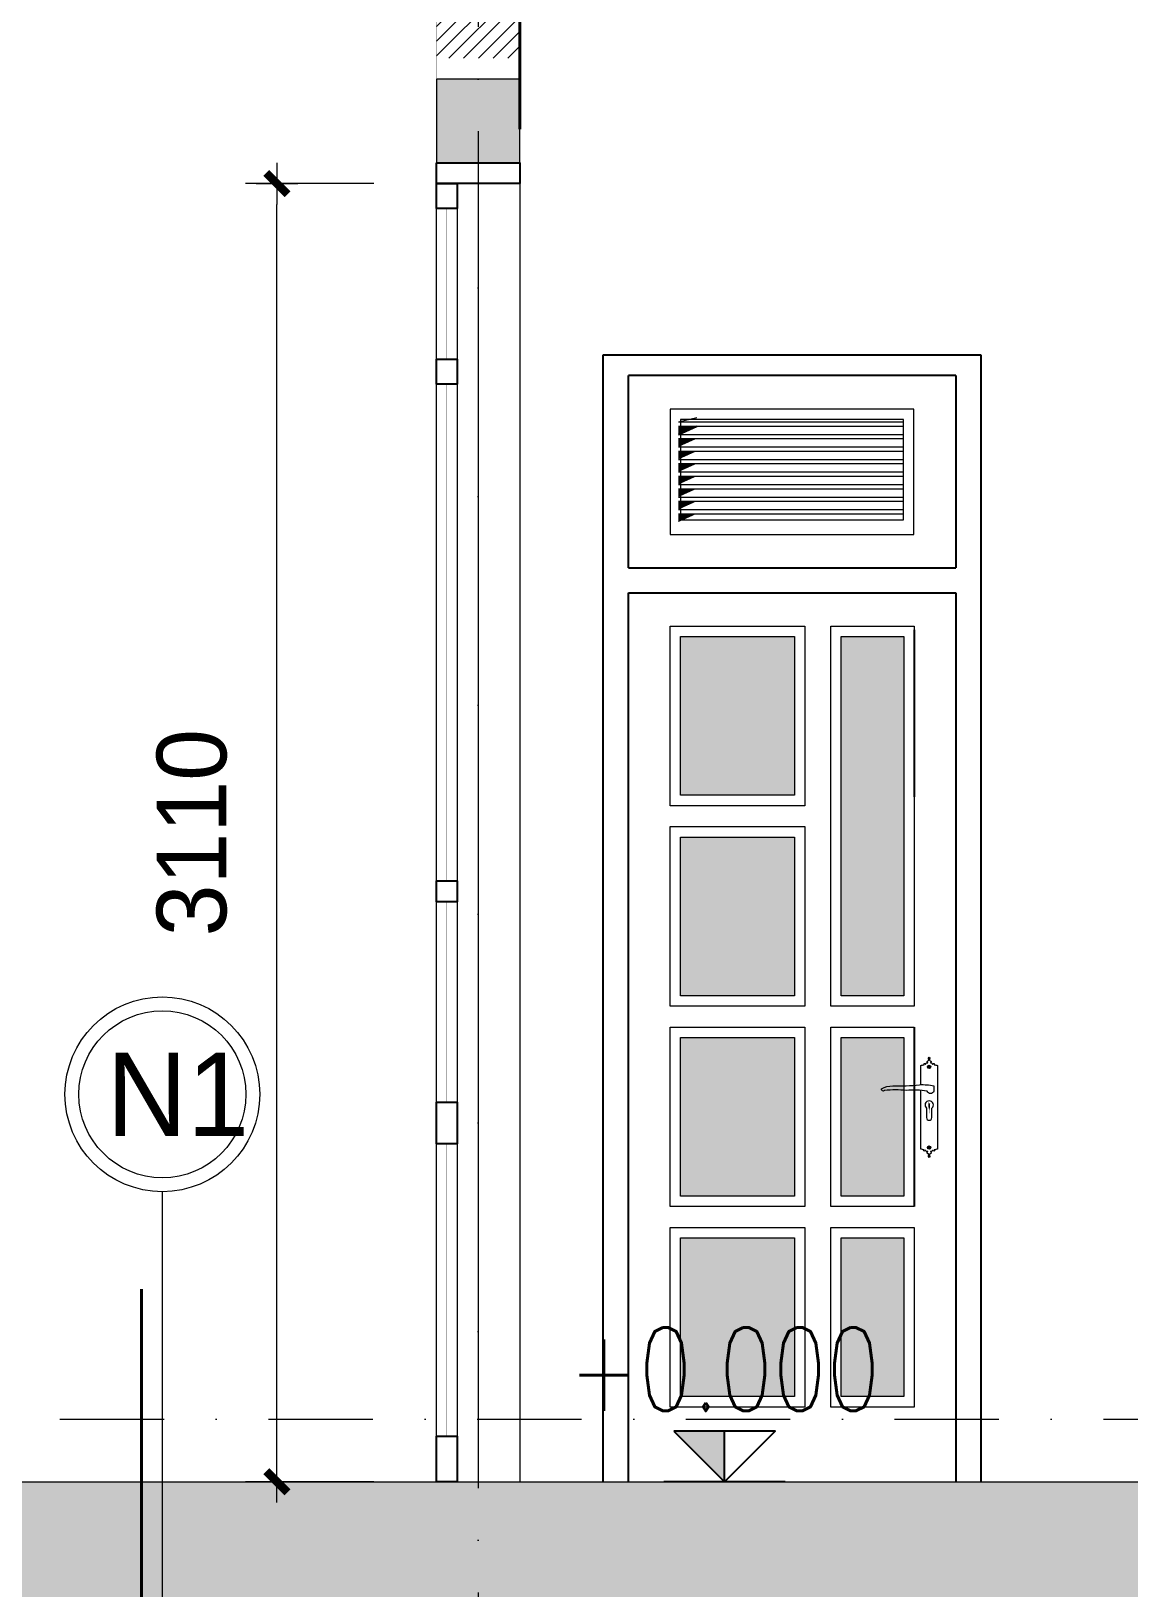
# Model space of a CAD drawing. Header units: millimetres. Extents: x 615730 to 2792744, y 139412 to 597571.
# Drawn here: x 1404442 to 1407072, y 290341 to 294070 of the extents above; entities that cross this region are included whole.
import ezdxf
from ezdxf.enums import TextEntityAlignment as Align

# ---------------------------------------------------------------- set-up
doc = ezdxf.new("R2010")
doc.units = ezdxf.units.MM
doc.header["$MEASUREMENT"] = 0
doc.header["$PDMODE"] = 34
doc.linetypes.add('DASHDOT', pattern=[1, 0.5, -0.25, 0, -0.25])
doc.layers.get('0').update_dxf_attribs({"lineweight": 5})
for name, color, linetype, lineweight in [('3', 7, 'Continuous', 18), ('5-020', 5, 'Continuous', 15), ('CAT', 11, 'Continuous', 40), ('HATCH', 42, 'Continuous', 5), ('KITCHEN', 4, 'Continuous', 20), ('KT', 148, 'Continuous', 18), ('NETNGOAITUONG', 1, 'Continuous', 40), ('thay', 7, 'Continuous', 15), ('TIM TRUC', 149, 'DASHDOT', 9), ('VLIEU', 250, 'Continuous', 9)]:
    doc.layers.add(name, color=color, linetype=linetype, lineweight=lineweight)
for name, color, linetype in [('8', 8, 'Continuous'), ('DA', 135, 'Continuous'), ('H', 252, 'Continuous'), ('LAYER1', 124, 'Continuous'), ('NET2', 5, 'Continuous'), ('noi that', 29, 'Continuous'), ('ROAN', 5, 'Continuous'), ('TEXT', 2, 'Continuous')]:
    doc.layers.add(name, color=color, linetype=linetype)
doc.styles.add('DIM', font='txt.shx', dxfattribs={"height": 120})
doc.styles.add('Ghi chu', font='')
doc.styles.add('VNI-AVO', font='vni-roms.shx')
doc.styles.get('Ghi chu').set_extended_font_data('.VnAvantH')
doc.dimstyles.new('1-50b', dxfattribs={"dimtxt": 167, "dimasz": 50, "dimexe": 75, "dimexo": 150, "dimgap": 120, "dimtad": 1, "dimdec": 0, "dimzin": 12, "dimtxsty": 'VNI-AVO', "dimblk": ']', "dimcen": 0, "dimdle": 50, "dimclrd": 252, "dimclre": 252, "dimclrt": 2, "dimadec": 0, "dimazin": 0, "dimtfac": 1, "dimtdec": 0, "dimtix": 1, "dimtmove": 2, "dimatfit": 0, "dimldrblk": 'OPEN90', "dimfxl": 1, "dimlwd": -1, "dimlwe": -1, "dimarcsym": 0})

# ---------------------------------------------------------------- blocks, each defined once
blk = doc.blocks.new('Ghi chu vat lieu')
blk.add_circle((0, 700), 300)
at = {"layer": 'HATCH'}
blk.add_circle((0, 700), 350, dxfattribs=at)
at = {"layer": 'thay'}
blk.add_line((0, 0), (0, 350), dxfattribs=at)
at = {"layer": 'TEXT', "style": 'Ghi chu', "width": 1.961742}
blk.add_attdef('TRUC', text='', height=300, dxfattribs=at).set_placement((-294.9, 550), (294.8, 550), align=Align.FIT)
blk = doc.blocks.new('Cao do mat dung')
at = {"layer": '8'}
blk.add_hatch(color=256, dxfattribs=at).paths.add_polyline_path([(125, 125), (0, 125), (0, 0)])
for p, q in [((0, 0), (0, 125)), ((-150, 0), (150, 0))]:
    blk.add_line(p, q)
blk.add_lwpolyline([(125, 125), (0, 0), (-125, 125)], close=True)
at = {"layer": 'TEXT', "style": 'DIM', "width": 0.75}
blk.add_attdef('%%P0.000', text='', height=180, dxfattribs=at).set_placement((0, 175), align=Align.CENTER)
blk = doc.blocks.new(']')
for p, q in [((0, 1), (0, -1)), ((1, 0), (-1, 0))]:
    blk.add_line(p, q)
at = {"color": 9, "const_width": 0.4}
blk.add_lwpolyline([(-0.509, -0.509), (0.509, 0.509)], dxfattribs=at)
blk = doc.blocks.new('*D2204')
at = {"layer": 'DEFPOINTS', "color": 0, "ltscale": 10, "transparency": 16777216}
for p in [(1405030.9, 293704.9), (1405413.2, 293704.9), (1405413.2, 290595)]:
    blk.add_point(p, dxfattribs=at)
at = {"layer": 'VLIEU', "color": 252, "ltscale": 10, "transparency": 16777216}
for p, q in [((1405263.2, 293704.9), (1404955.9, 293704.9)), ((1405030.9, 290645), (1405030.9, 293654.9)), ((1405263.2, 290595), (1404955.9, 290595))]:
    blk.add_line(p, q, dxfattribs=at)
at = {"layer": 'VLIEU', "color": 252, "ltscale": 10, "transparency": 16777216, "xscale": 50, "yscale": 50, "zscale": 50}
for p, rotation in [((1405030.9, 293704.9), 90), ((1405030.9, 290595), 270)]:
    blk.add_blockref(']', p, dxfattribs=dict(at, rotation=rotation))
at = {"layer": 'VLIEU', "color": 2, "ltscale": 10, "transparency": 16777216, "insert": (1404827.4, 292149.9), "char_height": 167, "attachment_point": 5, "rotation": 90, "style": 'VNI-AVO'}
blk.add_mtext('3110', dxfattribs=at)
blk = doc.blocks.new('_Open90')
at = {"color": 0, "linetype": 'ByBlock', "lineweight": -2}
for p, q in [((0, 0), (-1, 0)), ((-0.5, 0.5), (0, 0)), ((0, 0), (-0.5, -0.5))]:
    blk.add_line(p, q, dxfattribs=at)
blk = doc.blocks.new('KH')
for p, q in [((-8, 103), (-2, 103)), ((-4.9, 100), (-4.9, 105.9)), ((-8, -90.3), (-2, -90.3)), ((-4.9, -87.2), (-4.9, -93.2))]:
    blk.add_line(p, q)
for points, format in [([(-24.9, 60.5), (-24.9, 106.4, -0.071609), (-17.2, 108.3, 0.479125), (-18, 110.4, -0.235926), (-14.6, 111, 0.959415), (-12.5, 110.7, -0.383133), (-10.2, 112.7), (-8.1, 112.7), (-8.1, 113.4), (-9.3, 113.4, -0.653045), (-7.7, 117.5, 0.420902), (-6.1, 121.7, -0.384053), (-4.9, 126.4, -0.384053), (-3.8, 121.7, 0.420902), (-2.1, 117.5, -0.653045), (-0.5, 113.4), (-1.8, 113.4), (-1.8, 112.7), (0.3, 112.7, -0.383133), (2.6, 110.7, 0.959415), (4.8, 111, -0.235926), (8.1, 110.4, 0.479125), (7.4, 108.3, -0.071609), (15.1, 106.4), (15.1, -93.6, -0.071609), (7.4, -95.6, 0.479125), (8.1, -97.7, -0.235926), (4.8, -98.3, 0.959415), (2.6, -97.9, -0.383133), (0.3, -99.9), (-1.8, -99.9), (-1.8, -100.7), (-0.5, -100.7, -0.653045), (-2.1, -104.8, 0.420902), (-3.8, -109, -0.384053), (-4.9, -113.6, -0.384053), (-6.1, -109, 0.420902), (-7.7, -104.8, -0.653045), (-9.3, -100.7), (-8.1, -100.7), (-8.1, -99.9), (-10.2, -99.9, -0.383133), (-12.5, -97.9, 0.959415), (-14.6, -98.3, -0.235926), (-18, -97.7, 0.479125), (-17.2, -95.6, -0.071609), (-24.9, -93.6), (-24.9, 46.9)], "xyb"), ([(-4.8, 16.2, 6, 6, 0), (-4.8, 11.5, 4, 3, 0), (-4.8, 3.2, 1.8, 0.8, 0), (-4.8, -4.9, 1, 1.2, 0), (-4.8, -7.9, 1.2, 1.2, 0)], "xyseb")]:
    blk.add_lwpolyline(points, format=format)
blk.add_lwpolyline([(-9.5, 45, 0.067822), (-59.8, 46.7, 0.044011), (-111.6, 46.7, -0.789754), (-119.2, 50.9, -0.143435), (-92.2, 57.5, 0.029716), (-27.7, 60.3, -0.075751), (6.4, 57.7), (6.4, 44.8, -0.717442)], format="xyb", close=True)
for points in [[(-11.2, 4.2), (-11.2, -18.5)], [(1.6, -18.5), (1.6, 4.2)]]:
    blk.add_lwpolyline(points)
for centre in [(-4.9, 103), (-4.9, -90.3)]:
    blk.add_circle(centre, 3.92)
for centre, radius, start, end in [((-4.8, 11.8), 9.94, 309.9002, 230.0998), ((-4.8, -18.5), 6.38, 180, 0)]:
    blk.add_arc(centre, radius, start, end)

msp = doc.modelspace()

# ---------------------------------------------------------------- hatches: boundary and pattern name
at = {"layer": 'HATCH'}
for points in [[(1406037.3, 293124), (1405992.8, 293124), (1405992.8, 293104)], [(1406037.3, 293094), (1405992.8, 293094), (1405992.8, 293074)], [(1406037.3, 293064), (1405992.8, 293064), (1405992.8, 293044)], [(1406037.3, 293034), (1405992.8, 293034), (1405992.8, 293014)], [(1406037.3, 293004), (1405992.8, 293004), (1405992.8, 292984)], [(1406037.3, 292974), (1405992.8, 292974), (1405992.8, 292954)], [(1406037.3, 292944), (1405992.8, 292944), (1405992.8, 292924)], [(1406037.3, 292914), (1405992.8, 292914), (1405992.8, 292894)]]:
    msp.add_hatch(color=256, dxfattribs=at).paths.add_polyline_path(points)
at = {"layer": 'VLIEU', "ltscale": 10}
h = msp.add_hatch(dxfattribs=at)
h.set_pattern_fill('ANSI31', color=256, scale=200, style=0)
h.set_pattern_definition([(45, (736156.39, 2631.688), (-17.6776695, 17.6776695), [])])
edge = h.paths.add_edge_path()
edge.add_line((1405413.2, 295407.6), (1405413.2, 290605))
h.paths.add_polyline_path([(1405413.2, 294005), (1405613.2, 294005), (1405613.2, 296343.9), (1405413.2, 296343.9)])
msp.add_hatch(color=7, dxfattribs=at).paths.add_polyline_path([(1405613.2, 293755), (1405413.2, 293755), (1405413.2, 293955), (1405613.2, 293955)])
h = msp.add_hatch(color=253, dxfattribs=at)
h.set_gradient(color1=(173, 167, 159), color2=(173, 167, 159), one_color=1, tint=0.65)
h.paths.add_polyline_path([(1405997.9, 292619.6), (1406271.2, 292619.6), (1406271.2, 292239.4), (1405997.9, 292239.4)])
h.paths.add_polyline_path([(1406382.9, 292619.6), (1406532.9, 292619.6), (1406532.9, 291759.2), (1406382.9, 291759.2)])
h.paths.add_polyline_path([(1405997.9, 292139.4), (1406271.2, 292139.4), (1406271.2, 291759.2), (1405997.9, 291759.2)])
h.paths.add_polyline_path([(1405997.9, 291659.2), (1406271.2, 291659.2), (1406271.2, 291279.1), (1405997.9, 291279.1)])
h.paths.add_polyline_path([(1406382.9, 291659.2), (1406532.9, 291659.2), (1406532.9, 291279.1), (1406382.9, 291279.1)])
h.paths.add_polyline_path([(1405997.9, 291179.1), (1406271.2, 291179.1), (1406271.2, 290798.9), (1405997.9, 290798.9)])
h.paths.add_polyline_path([(1406382.9, 291179.1), (1406532.9, 291179.1), (1406532.9, 290798.9), (1406382.9, 290798.9)])
h = msp.add_hatch(dxfattribs=at)
h.set_pattern_fill('AR-CONC', color=256, scale=50, style=0)
h.set_pattern_definition([(50, (736156.4, 2621.7), (358.63009, -31.37607), [37.5, -412.5]), (355, (736156.4, 2621.7), (-69.37567, 376.09607), [30, -330]), (100.4514, (736186.28, 2619.07), (289.25469, 344.71977), [31.8701, -350.57106]), (46.1842, (736156.4, 2721.7), (533.62052, -82.7595), [56.25, -618.75]), (96.6356, (736200.86, 2714.8), (467.33135, 487.05894), [47.80514, -525.8565]), (351.1842, (736156.4, 2721.7), (467.33097, 487.0593), [45, -495]), (21, (736206.4, 2696.7), (298.45353, -201.30945), [37.5, -412.5]), (326, (736206.4, 2696.7), (121.65767, 362.57502), [30, -330]), (71.4514, (736231.26, 2679.9), (420.11131, 161.26525), [31.8701, -350.57106]), (37.5, (736156.39, 2621.69), (6.079928, 166.446927), [0, -326, 0, -335, 0, -331.25]), (7.5, (736156.39, 2621.69), (131.53477, 197.205856), [0, -191, 0, -318.5, 0, -126.25]), (327.5, (736044.89, 2621.69), (266.911218, -11.277436), [0, -125, 0, -390, 0, -517.5]), (317.5, (735994.9, 2621.69), (291.593085, 50.05249), [0, -162.5, 0, -259, 0, -367.5])])
h.paths.add_polyline_path([(1403313.2, 290145), (1403313.2, 290295), (1403613.2, 290295), (1403613.2, 290445), (1403913.2, 290445), (1403913.2, 290595), (1411412.7, 290595), (1411412.7, 290745), (1423713, 290745), (1423713, 290145)])

# ---------------------------------------------------------------- linework, layer by layer
at = {"layer": '3'}
msp.add_line((1402862.6, 290595), (1405413.2, 290595), dxfattribs=at)
at = {"layer": '5-020', "color": 1}
msp.add_line((1403913.2, 290595), (1411412.7, 290595), dxfattribs=at)
at = {"layer": 'CAT'}
msp.add_line((1404706.1, 289896.8), (1404706.1, 291056.5), dxfattribs=at)
at = {"layer": 'DA'}
msp.add_lwpolyline([(1405413.2, 293755), (1405613.2, 293755), (1405613.2, 293704.9), (1405413.2, 293704.9)], close=True, dxfattribs=at)
at = {"layer": 'H'}
for points in [[(1405413.2, 293704.9), (1405462.9, 293704.9), (1405462.9, 293644.9), (1405413.2, 293644.9)], [(1405413.2, 293284.6), (1405462.9, 293284.6), (1405462.9, 293224.6), (1405413.2, 293224.6)], [(1405413.2, 292034.2), (1405462.9, 292034.2), (1405462.9, 291984.2), (1405413.2, 291984.2)], [(1405413.2, 291504.1), (1405462.9, 291504.1), (1405462.9, 291404.1), (1405413.2, 291404.1)], [(1405413.2, 290703.9), (1405462.9, 290703.9), (1405462.9, 290595), (1405413.2, 290595)]]:
    msp.add_lwpolyline(points, close=True, dxfattribs=at)
at = {"layer": 'HATCH'}
msp.add_line((1405992.8, 293134, -60.5), (1406037.3, 293144.5, -60.5), dxfattribs=at)
at = {"layer": 'KITCHEN'}
msp.add_line((1405812.9, 290595, -60.5), (1406717.9, 290595, -60.5), dxfattribs=at)
at = {"layer": 'KT', "ltscale": 10}
msp.add_lwpolyline([(1405613.2, 293755), (1405613.2, 293955), (1405413.2, 293955), (1405413.2, 293755), (1405613.2, 293755)], dxfattribs=at)
at = {"layer": 'KT', "elevation": -60.5}
for points in [[(1405972.8, 292864.5), (1406557.2, 292864.5), (1406557.2, 293164.5), (1405972.8, 293164.5)], [(1405972.9, 292644.6), (1406296.2, 292644.6), (1406296.2, 292214.4), (1405972.9, 292214.4)], [(1406357.9, 292644.6), (1406557.9, 292644.6), (1406557.9, 291734.2), (1406357.9, 291734.2)], [(1405972.9, 292164.4), (1406296.2, 292164.4), (1406296.2, 291734.2), (1405972.9, 291734.2)], [(1405972.9, 291684.2), (1406296.2, 291684.2), (1406296.2, 291254.1), (1405972.9, 291254.1)], [(1406357.9, 291684.2), (1406557.9, 291684.2), (1406557.9, 291254.1), (1406357.9, 291254.1)], [(1405972.9, 291204.1), (1406296.2, 291204.1), (1406296.2, 290773.9), (1405972.9, 290773.9)], [(1406357.9, 291204.1), (1406557.9, 291204.1), (1406557.9, 290773.9), (1406357.9, 290773.9)]]:
    msp.add_lwpolyline(points, close=True, dxfattribs=at)
at = {"layer": 'LAYER1'}
msp.add_line((1405992.8, 293104, -60.5), (1406037.3, 293124, -60.5), dxfattribs=at)
at = {"layer": 'NET2'}
for p, q in [((1406557.9, 292635.6, -60.5), (1406557.9, 292235.4, -60.5)), ((1406557.9, 291684.2, -60.5), (1406557.9, 291254.1, -60.5))]:
    msp.add_line(p, q, dxfattribs=at)
at = {"layer": 'NETNGOAITUONG'}
msp.add_line((1405613.2, 295468.3), (1405613.2, 293835), dxfattribs=at)
at = {"layer": 'NETNGOAITUONG', "const_width": 1}
for points in [[(1405413.2, 296333.9), (1405613.2, 296333.9), (1405613.2, 293955), (1405413.2, 293955), (1405413.2, 296333.9)], [(1405613.2, 293755), (1405413.2, 293755)]]:
    msp.add_lwpolyline(points, dxfattribs=at)
at = {"layer": 'noi that', "ltscale": 10}
for p, q in [((1405812.9, 290595, -60.5), (1405812.9, 293295, -60.5)), ((1405812.9, 293295, -60.5), (1406717.9, 293295, -60.5)), ((1406717.9, 293295, -60.5), (1406717.9, 290595, -60.5)), ((1405872.9, 292784.6, -60.5), (1405872.9, 293245, -60.5)), ((1406657.9, 293245, -60.5), (1405872.9, 293245, -60.5)), ((1406657.9, 293245, -60.5), (1406657.9, 292784.6, -60.5)), ((1405872.9, 292784.6, -60.5), (1406657.9, 292784.6, -60.5)), ((1405872.9, 290595, -60.5), (1405872.9, 292724.6, -60.5)), ((1405872.9, 292724.6, -60.5), (1406657.9, 292724.6, -60.5)), ((1406657.9, 292724.6, -60.5), (1406657.9, 290595, -60.5))]:
    msp.add_line(p, q, dxfattribs=at)
at = {"layer": 'ROAN', "ltscale": 10, "const_width": 1}
for points in [[(1405438.1, 293644.9), (1405438.1, 293284.6)], [(1405438.1, 292034.2), (1405438.1, 293224.6)], [(1405438.1, 291984.2), (1405438.1, 291504.1)], [(1405438.1, 291404.1), (1405438.1, 290703.9)]]:
    msp.add_lwpolyline(points, dxfattribs=at)
at = {"layer": 'thay'}
for p, q in [((1405613.2, 293704.9), (1405613.2, 290595)), ((1404756.4, 289896.8), (1404756.4, 291056.5))]:
    msp.add_line(p, q, dxfattribs=at)
at = {"layer": 'TIM TRUC', "ltscale": 500}
for p, q in [((1405513.2, 299831.5), (1405513.2, 287548.1)), ((1399509.6, 290745), (1424900.4, 290745))]:
    msp.add_line(p, q, dxfattribs=at)
at = {"layer": 'VLIEU', "ltscale": 10}
for p, q in [((1405513.2, 293704.9), (1405513.2, 290595)), ((1405992.8, 293134, -60.5), (1406532.2, 293134, -60.5)), ((1405992.8, 293124, -60.5), (1406532.2, 293124, -60.5)), ((1405992.8, 293104, -60.5), (1406532.2, 293104, -60.5)), ((1405992.8, 293094, -60.5), (1406532.2, 293094, -60.5)), ((1405992.8, 293074, -60.5), (1406532.2, 293074, -60.5)), ((1405992.8, 293064, -60.5), (1406532.2, 293064, -60.5)), ((1405992.8, 293044, -60.5), (1406532.2, 293044, -60.5)), ((1405992.8, 293034, -60.5), (1406532.2, 293034, -60.5)), ((1405992.8, 293014, -60.5), (1406532.2, 293014, -60.5)), ((1405992.8, 293004, -60.5), (1406532.2, 293004, -60.5)), ((1405992.8, 292984, -60.5), (1406532.2, 292984, -60.5)), ((1405992.8, 292974, -60.5), (1406532.2, 292974, -60.5)), ((1405992.8, 292954, -60.5), (1406532.2, 292954, -60.5)), ((1405992.8, 292944, -60.5), (1406532.2, 292944, -60.5)), ((1405992.8, 292924, -60.5), (1406532.2, 292924, -60.5)), ((1405992.8, 292914, -60.5), (1406532.2, 292914, -60.5))]:
    msp.add_line(p, q, dxfattribs=at)
at = {"layer": 'VLIEU', "ltscale": 10, "const_width": 1}
msp.add_lwpolyline([(1405613.2, 293755), (1405413.2, 293755), (1405413.2, 293955), (1405613.2, 293955), (1405613.2, 293755)], dxfattribs=at)
at = {"layer": 'VLIEU', "ltscale": 10}
msp.add_lwpolyline([(1405413.2, 293704.9), (1405462.9, 293704.9), (1405462.9, 290595), (1405413.2, 290595)], close=True, dxfattribs=at)
at = {"layer": 'VLIEU', "ltscale": 10, "elevation": -60.5}
for points in [[(1405997.8, 292899.5), (1406532.2, 292899.5), (1406532.2, 293139.5), (1405997.8, 293139.5)], [(1405997.9, 292619.6), (1406271.2, 292619.6), (1406271.2, 292239.4), (1405997.9, 292239.4)], [(1406382.9, 292619.6), (1406532.9, 292619.6), (1406532.9, 291759.2), (1406382.9, 291759.2)], [(1405997.9, 292139.4), (1406271.2, 292139.4), (1406271.2, 291759.2), (1405997.9, 291759.2)], [(1405997.9, 291659.2), (1406271.2, 291659.2), (1406271.2, 291279.1), (1405997.9, 291279.1)], [(1406382.9, 291659.2), (1406532.9, 291659.2), (1406532.9, 291279.1), (1406382.9, 291279.1)], [(1405997.9, 291179.1), (1406271.2, 291179.1), (1406271.2, 290798.9), (1405997.9, 290798.9)], [(1406382.9, 291179.1), (1406532.9, 291179.1), (1406532.9, 290798.9), (1406382.9, 290798.9)]]:
    msp.add_lwpolyline(points, close=True, dxfattribs=at)

# ---------------------------------------------------------------- block references
msp.add_blockref('KH', (1406598.6, 291485.7, -60.5))
at = {"layer": 'TEXT'}
ref = msp.add_blockref('Cao do mat dung', (1406103.4, 290595), dxfattribs=dict(at, xscale=-0.9702581369783729, yscale=0.9702581369201653, zscale=0.9702581369248027))
ref.add_attrib('%%P0.000', '+0.000', dxfattribs={"height": 200, "style": 'DIM', "width": 0.75}).set_placement((1406103.4, 290764.7), align=Align.CENTER)
at = {"layer": 'thay'}
ref = msp.add_blockref('Ghi chu vat lieu', (1404756.4, 291056.5), dxfattribs=dict(at, xscale=0.6666666666278616, yscale=0.6666666666278616, zscale=0.6666666666278616))
ref.add_attrib('TRUC', ' N1', dxfattribs={"layer": 'TEXT', "height": 200, "style": 'Ghi chu'}).set_placement((1404756.4, 291523.2), align=Align.MIDDLE_CENTER)

# ---------------------------------------------------------------- dimensions: what is measured, and where the dimension line sits
at = {"layer": 'VLIEU', "ltscale": 10}
dim = msp.add_linear_dim(base=(1405030.9, 293704.9), p1=(1405413.2, 290595), p2=(1405413.2, 293704.9), angle=90, dimstyle='1-50b', override={"dimfxl": 2}, dxfattribs=at)
dim.commit()
dim.dimension.update_dxf_attribs({"geometry": '*D2204', "text_midpoint": (1404827.4, 292149.9)})

doc.saveas('drawing.dxf')
